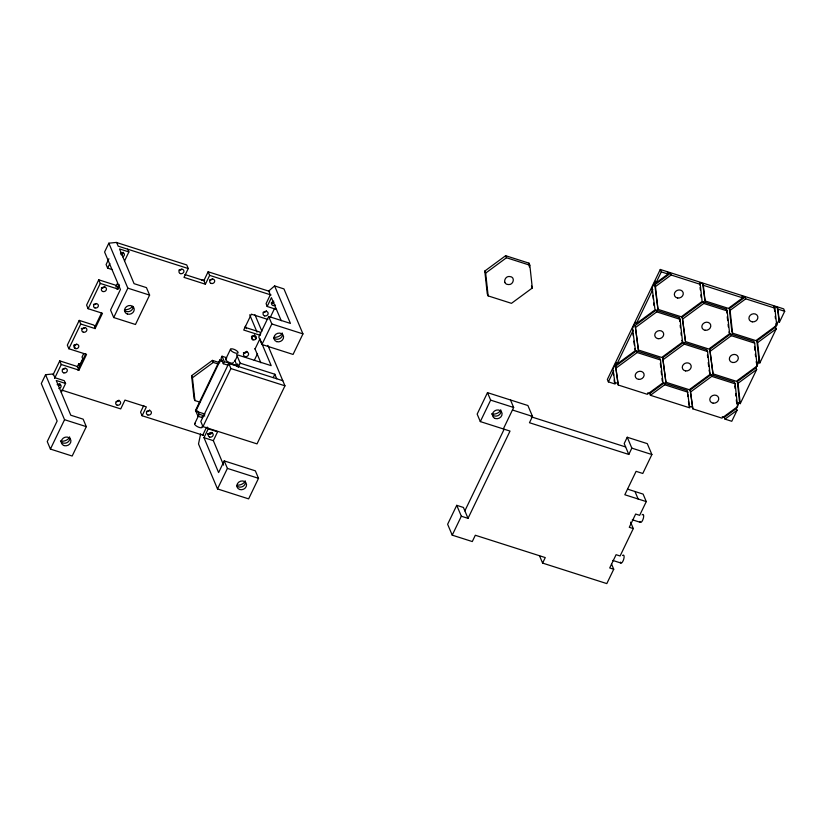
<?xml version="1.0" encoding="UTF-8"?>
<svg xmlns="http://www.w3.org/2000/svg" width="826" height="826" viewBox="0 0 826 826"><rect width="100%" height="100%" fill="white"/><g stroke="black" fill="none" stroke-linecap="round" stroke-linejoin="round"><path stroke-width="1.24" d="M200.635 433.867L198.508 443.954L217.506 488.93L248.626 498.873L258.517 478.326L255.348 470.841L224.228 460.898L218.611 472.575L203.981 437.666L208.235 428.839L207.419 427.135M65.584 383.47L64.273 380.693L54.908 377.709L53.318 373.941L45.554 374.715L41.3 383.553L57.139 421.043L47.247 441.59L50.417 449.076L72.172 456.035L86.317 426.65L83.147 419.164L70.778 415.21L56.23 380.476L65.584 383.47L61.341 392.309M269.575 291.392L208.131 271.775L209.649 275.368L205.395 284.206L184.002 277.381L188.256 268.543L118.201 246.169L116.611 242.4L108.846 243.185L104.592 252.013L120.431 289.513L110.55 310.049L113.709 317.545L135.474 324.494L149.609 295.109L146.45 287.624L134.07 283.669L119.522 248.946L128.887 251.93L124.633 260.768M53.05 374.818L59.751 360.89L77.458 366.548L78.976 370.151L61.269 364.493L59.751 360.89M95.434 326.6L93.596 324.99L79.224 320.405L67.329 345.144L68.847 348.748L86.554 354.395L78.976 370.151M98.759 279.818L100.276 283.421L117.994 289.079L116.466 285.476L98.759 279.818L86.596 305.104L88.114 308.707L102.486 313.291L95.114 328.593L80.752 324.009L79.224 320.405M108.898 258.755L106.11 264.537L107.638 268.14L112.357 269.648M54.568 378.422L61.269 364.493M68.847 348.748L80.752 324.009M88.114 308.707L100.276 283.421M107.638 268.14L109.858 263.515M101.453 313.188L94.608 327.395L95.114 328.593M77.272 366.93L78.862 363.616L79.595 365.34L82.755 358.773L82.032 357.049L83.663 353.642M115.816 286.839L117.447 283.432M77.902 370.131L85.708 353.92M116.91 289.079L119.14 284.443M117.994 289.079L119.563 285.796M50.417 449.076L64.552 419.701L45.554 374.715M113.709 317.545L127.844 288.16L108.846 243.185M143.765 405.514L140.575 412.143L142.103 415.746L203.547 435.374M205.395 284.206L203.877 280.603L208.131 271.775M142.103 415.746L146.357 406.908L124.963 400.083L120.71 408.911L61.723 390.079M204.962 414.084L195.824 411.172L195.514 410.419L219.809 359.94L222.008 360.642M226.654 357.72L222.039 356.243L221.027 358.329L223.309 363.708L227.924 365.175M195.824 411.172L220.119 360.683L219.809 359.94M202.628 417.75L198.013 416.273L199.014 414.187L198.034 411.875M223.309 363.708L224.311 361.623L222.039 356.243M194.668 423.738L198.901 414.931M225.725 359.176L230.495 349.274M282.802 380.714L228.75 363.45L200.811 421.508L202.969 426.619L257.02 443.882L284.96 385.814L267.861 345.351M202.969 426.619L230.908 368.561L228.75 363.45M234.77 361.396L237.258 356.223L236.577 354.602L271.196 365.66L259.942 339.011M202.762 435.116L206.479 427.383M236.639 365.99L237.651 363.884L238.105 364.968M276.524 309.461L267.159 306.467L271.413 297.639L281.253 320.725M238.177 367.384L240.201 363.182L237.258 356.223M274.593 285.92L290.432 323.41L268.667 316.461L258.786 337.008L261.945 344.494L293.065 354.437L302.956 333.89L283.948 288.914L274.593 285.92L268.749 290.989L270.339 294.758L266.096 303.586L267.159 306.467M255.038 348.995L259.901 338.897M270.195 317.504L274.666 308.212M223.578 465.1L213.345 440.661L217.599 431.822L208.235 428.839M254.243 360.456L257.505 353.693M261.945 344.494L271.837 323.957L268.667 316.461M217.506 488.93L227.398 468.394L224.228 460.898M273.21 377.606L274.831 374.24L240.201 363.182M539.44 555.599L542.61 563.095L606.811 583.6L613.728 569.238L609.712 567.958L616.093 554.7L620.099 555.981L633.294 528.578L629.278 527.298L635.659 514.04L639.665 515.321L646.273 501.599L624.828 494.753L636.092 471.336L642.783 473.474L651.89 454.537L647.285 443.645L627.233 437.243L631.838 448.136L628.803 454.445L529.466 422.726L532.502 416.418L527.897 405.525L487.485 392.649L477.16 414.105L480.319 421.59L510.024 431.079L468.022 518.356L461.342 516.219L456.737 505.326L463.427 507.463L468.022 518.356M480.319 421.59L490.644 400.135L487.485 392.649M456.737 505.326L447.63 524.262L452.225 535.155L472.286 541.557L475.322 535.248L545.263 557.581L542.61 563.095M452.225 535.155L461.342 516.219M503.333 428.942L513.658 407.486L510.499 400.001M464.862 510.86L504.097 429.334M774.664 311.309L774.127 306.415L777.214 307.406L779.383 322.336L784.7 311.288L783.688 308.883L660.284 269.472L607.358 379.464L608.37 381.87L615.122 384.028L612.964 369.098L616.124 362.531L616.846 364.245L635.473 350.534L632.53 328.438L635.69 321.861L636.412 323.585L655.039 309.874L652.096 287.778L655.255 281.201L655.978 282.926L668.058 274.036L667.325 272.312L670.413 273.292L671.146 275.017L700.252 284.32L702.121 301.449L681.285 316.792L657.961 309.347L654.75 284.836L670.413 273.292M608.37 381.87L613.687 370.822M616.846 364.245L633.253 330.163M636.412 323.585L652.819 289.492M655.978 282.926L661.296 271.878L660.284 269.472M627.233 437.243L624.198 443.552L628.803 454.445M737.442 404.977L738.558 402.665M756.946 364.452L759.166 359.826M774.767 327.406L776.44 323.937M722.223 416.738L724.288 417.398L736.358 408.509L739.518 401.932L737.298 381.56L755.924 367.849L759.084 361.272L756.864 340.901L775.49 327.179L778.66 320.612M736.358 408.509L737.091 410.233L731.774 421.281L725.011 419.123L724.288 417.398M739.518 401.932L740.251 403.656L756.657 369.563L755.924 367.849M759.084 361.272L759.817 362.996L776.223 328.903L775.49 327.179M199.84 402.138L194.926 400.569L194.058 398.524L191.58 375.727L212.416 360.384L219.788 362.738M194.926 400.569L192.437 377.771L213.284 362.428L218.188 363.998M484.79 271.052L505.636 255.699L528.96 263.153L529.827 265.198L532.305 287.995L511.47 303.338L488.145 295.894L487.278 293.85L484.79 271.052L485.657 273.096L488.145 295.894M485.657 273.096L506.493 257.743L529.827 265.198M657.961 309.347L655.483 286.56L671.146 275.017M635.184 325.496L656.02 310.153L679.344 317.597L680.077 319.321L682.555 342.119L661.719 357.462L638.395 350.007L635.184 325.496L638.395 350.007M635.917 327.22L656.753 311.877L680.077 319.321M615.618 366.155L636.454 350.813L659.778 358.257L660.511 359.981L662.989 382.779L647.326 394.312L618.22 385.019L615.618 366.155L618.22 385.019M682.266 317.07L703.102 301.727L726.426 309.182L727.159 310.906L729.637 333.694L708.801 349.037L685.477 341.592L682.266 317.07L685.477 341.592M616.351 367.88L637.187 352.537L660.511 359.981M682.999 318.795L703.835 303.452L727.159 310.906M745.011 297.123L729.348 308.656L731.836 331.453L732.569 333.167L755.883 340.622L776.729 325.279L774.86 308.139L745.744 298.847L745.011 297.123L741.924 296.131L742.657 297.856L728.367 308.377L705.053 300.932L702.616 283.576L699.529 282.595L699.798 285.042M662.7 357.741L683.536 342.398L706.86 349.842L707.593 351.566L710.071 374.354L689.235 389.707L665.911 382.252L662.7 357.741L665.911 382.252M663.433 359.465L684.269 344.112L707.593 351.566M732.569 333.167L730.081 310.38L745.744 298.847M649.69 393.579L663.97 383.058L687.294 390.502L689.731 407.848L650.413 395.293L649.69 393.579L647.625 392.918M709.782 349.315L730.618 333.972L753.942 341.417L754.675 343.141L757.153 365.939L736.317 381.282L712.993 373.837L709.782 349.315L712.993 373.837M650.413 395.293L664.703 384.782L688.027 392.226M710.515 351.04L731.351 335.697L754.675 343.141M690.216 389.975L711.052 374.632L734.376 382.087L735.109 383.811L737.587 406.599L721.924 418.132L692.818 408.839L690.216 389.975L692.818 408.839M690.949 391.7L711.785 376.357L735.109 383.811M759.817 362.996L757.597 342.625L776.223 328.903M740.251 403.656L738.031 383.285L756.657 369.563M725.011 419.123L737.091 410.233M508.248 284.547C502.105 284.34 504.676 275.626 509.714 276.534C515.63 276.679 513.504 285.228 508.506 284.547M661.296 271.878L668.058 274.036M702.616 283.576L703.339 285.3L742.657 297.856M777.214 307.406L777.947 309.13L784.7 311.288M617.487 383.295L614.399 382.304L614.141 379.908M688.998 406.134L692.085 407.115M116.683 242.565L186.738 264.94L188.256 268.543M209.649 275.368L271.093 294.996M184.859 274.531L203.877 280.603M267.892 319.455L251.362 314.179L243.732 330.039L260.262 335.315M271.837 323.957L302.956 333.89M490.644 400.135L513.658 407.486M512.45 410.006L532.502 416.418M631.838 448.136L651.89 454.537M531.211 416.8L625.633 446.959M127.844 288.16L149.609 295.109M244.568 327.189L259.922 332.083L260.686 333.89M627.719 489.188L643.113 494.103L646.273 501.599M235.906 365.082L238.28 365.835M224.311 361.623L237.01 365.681L234.739 360.301M220.119 360.683L222.328 361.385M230.908 368.561L284.96 385.814M632.313 519.771L640.48 522.383M195.514 410.419L197.713 411.131M199.014 414.187L204.786 416.036M612.747 560.431L620.915 563.043M203.981 437.666L213.345 440.661M227.398 468.394L258.517 478.326M64.552 419.701L86.317 426.65M127.565 249.163L128.887 251.93M774.127 306.415L774.86 308.139M775.996 323.555L776.729 325.279M756.864 340.901L757.597 342.625M757.153 365.939L756.151 361.685M729.348 308.656L730.081 310.38M730.618 333.972L731.351 335.697M728.914 331.969L729.637 333.694M699.529 282.595L700.252 284.32M737.298 381.56L738.031 383.285M703.102 301.727L703.835 303.452M711.052 374.632L711.785 376.357M710.071 374.354L709.069 370.1M683.536 342.398L684.269 344.112M681.832 340.395L682.555 342.119M654.75 284.836L655.483 286.56M656.02 310.153L656.753 311.877M663.97 383.058L664.703 384.782M636.454 350.813L637.187 352.537M634.75 348.809L635.473 350.534M634.977 491.511L638.147 498.997M531.448 285.951L532.305 287.995M630.579 522.156L633.294 528.578M505.636 255.699L506.493 257.743M611.467 563.89L613.728 569.238M254.924 314.716L261.894 331.216M249.72 314.809L257.02 332.104M274.831 374.24L276.741 378.783M254.294 335.377L255.812 338.98M252.952 339.837A2.457 2.137 -22.9 0 1 252.549 336.12A2.457 2.137 -22.9 0 1 256.349 337.338A2.457 2.137 -22.9 0 1 252.952 339.837L251.434 336.234A2.457 2.137 -22.9 0 0 254.625 334.86M245.446 326.291L246.447 328.645M254.904 348.665L260.871 362.8M212.416 360.384L213.284 362.428M191.58 375.727L192.437 377.771M195.731 410.894L198.013 416.273M81.526 360.683L82.249 362.397M75.414 348.593A2.457 2.137 -22.9 0 1 75.001 344.876A2.457 2.137 -22.9 0 1 78.811 346.094A2.457 2.137 -22.9 0 1 75.414 348.593L73.886 344.989A2.457 2.137 -22.9 0 0 76.746 344.132M777.947 309.13L779.383 322.336M775.191 316.213L775.459 318.66M754.499 346.486L754.912 350.286M755.325 354.086L755.604 356.615M726.426 309.182L726.839 312.982M727.252 316.771L727.675 320.571M728.088 324.37L728.356 326.91M734.789 385.887L735.068 388.416M735.625 393.475L735.894 396.015M736.307 399.815L736.73 403.615M703.339 285.3L705.053 300.932M700.066 287.489L700.334 289.936M700.861 294.83L701.129 297.277M707.417 354.901L707.686 357.441M708.243 362.5L708.656 366.3M679.344 317.597L679.757 321.397M680.17 325.196L680.448 327.726M681.006 332.795L681.274 335.325M687.686 394.105L687.955 396.511M688.471 401.322L688.863 404.926M652.096 287.778L652.509 291.599M652.922 295.419L653.345 299.239M653.758 303.059L654.037 305.599M660.335 363.326L660.748 367.126M661.161 370.926L661.574 374.725M661.987 378.525L662.266 381.054M633.077 333.528L633.356 336.079M633.914 341.169L634.327 344.989M613.357 372.702L613.615 375.097M528.96 263.153L529.373 266.953M78.862 363.616L79.131 366.021M504.831 282.316L504.81 282.275M500.329 410.904A8.229 7.155 -22.9 0 1 492.771 414.156M500.701 409.799A4.935 4.295 -22.9 0 1 497.871 415.685A4.935 4.295 -22.9 0 1 491.625 413.692M642.101 514.846A4.192 1.456 -72.3 0 1 643.351 518.305A4.192 1.456 -72.3 0 1 640.16 522.063L640.057 521.795A4.192 1.456 -72.3 0 1 639.974 521.464M622.536 555.506A4.192 1.456 -72.3 0 1 623.785 558.965A4.192 1.456 -72.3 0 1 620.594 562.723L620.481 562.454A4.192 1.456 -72.3 0 1 620.409 562.124M118.913 400.125A2.54 2.21 -22.9 0 1 116.229 401.663M149.661 409.944A2.54 2.21 -22.9 0 1 146.357 411.369M181.854 269.121A2.54 2.21 -22.9 0 1 178.901 270.009M212.612 278.94A2.54 2.21 -22.9 0 1 209.649 279.828M246.881 351.38A2.612 2.272 -22.9 0 1 243.536 352.95M266.447 310.721A2.612 2.272 -22.9 0 1 263.102 312.28M96.312 303.472A2.457 2.137 -22.9 0 1 93.452 304.329M84.851 327.581A2.612 2.272 -22.9 0 1 81.258 328.345M65.285 368.241A2.612 2.272 -22.9 0 1 62.27 369.263M104.747 286.364A2.612 2.272 -22.9 0 1 101.402 287.933M210.94 432.411A2.457 2.137 -22.9 0 1 207.749 433.784M273.705 302.254A2.612 2.272 -22.9 0 1 271.341 303.359M60.257 384.937A2.612 2.272 -22.9 0 1 59.678 385.298M59.038 385.515A2.612 2.272 -22.9 0 1 58.367 385.577A2.54 2.21 -22.9 0 0 59.926 383.77M122.465 254.542A2.457 2.137 -22.9 0 1 121.216 254.759M201.606 280.448A4.192 1.476 25.7 0 1 204.631 280.541M202.556 416.923A4.192 1.476 25.7 0 1 202.04 416.655M202.05 426.443A4.192 1.476 25.7 0 1 199.634 427.538A4.192 1.476 25.7 0 1 194.771 424.45L194.657 424.192A4.192 1.476 25.7 0 1 195.204 423.335M233.262 362.16A4.192 1.476 25.7 0 1 230.444 362.903A4.192 1.476 25.7 0 1 225.839 359.899L225.725 359.63A4.192 1.476 25.7 0 1 225.839 359.011M226.025 358.866A4.192 1.476 25.7 0 1 226.592 358.721M246.695 351.38A2.54 2.21 -22.9 0 1 243.391 352.795M273.778 302.698A2.54 2.21 -22.9 0 1 271.31 302.553M275.492 305.083A2.54 2.21 -22.9 0 1 271.702 304.391A2.54 2.21 -22.9 0 1 273.798 301.16M281.821 334.055A8.229 7.155 -22.9 0 1 274.253 337.307M282.182 332.95A4.935 4.295 -22.9 0 1 279.931 338.546A4.935 4.295 -22.9 0 1 273.705 337.803M123.219 252.229A2.54 2.21 -22.9 0 1 120.999 254.305M120.451 253.097A2.54 2.21 -22.9 0 1 124.106 253.541A2.54 2.21 -22.9 0 1 122.785 256.834M132.47 306.456A8.229 7.155 -22.9 0 1 124.902 309.709M133.12 306.436A4.935 4.295 -22.9 0 1 130.002 311.237A4.935 4.295 -22.9 0 1 124.354 310.194M212.024 432.339A2.54 2.21 -22.9 0 1 207.532 433.691M244.795 481.919A8.229 7.155 -22.9 0 1 237.238 485.161M245.167 480.804A4.935 4.295 -22.9 0 1 242.906 486.411A4.935 4.295 -22.9 0 1 236.68 485.657M57.159 384.637A2.54 2.21 -22.9 0 1 60.948 385.329A2.54 2.21 -22.9 0 1 58.852 388.561M69.167 437.997A8.229 7.155 -22.9 0 1 61.609 441.239M69.539 436.882A4.935 4.295 -22.9 0 1 66.71 442.777A4.935 4.295 -22.9 0 1 60.463 440.785M230.609 349.987L230.495 349.718A4.192 1.476 25.7 0 1 235.555 350.048A4.192 1.476 25.7 0 1 236.917 353.301A4.192 1.476 25.7 0 1 230.609 349.987M495.249 418.503A4.935 4.295 -22.9 0 0 502.084 413.475A4.935 4.295 -22.9 0 0 494.444 411.028A4.935 4.295 -22.9 0 0 495.249 418.503M117.127 405.143A2.54 2.21 -22.9 0 0 120.637 402.561A2.54 2.21 -22.9 0 0 116.703 401.302A2.54 2.21 -22.9 0 0 117.127 405.143M147.875 414.972A2.54 2.21 -22.9 0 0 151.395 412.38A2.54 2.21 -22.9 0 0 147.451 411.121A2.54 2.21 -22.9 0 0 147.875 414.972M211.167 283.432A2.54 2.21 -22.9 0 0 214.688 280.84A2.54 2.21 -22.9 0 0 210.754 279.58A2.54 2.21 -22.9 0 0 211.167 283.432M180.419 273.613A2.54 2.21 -22.9 0 0 183.94 271.021A2.54 2.21 -22.9 0 0 180.006 269.761A2.54 2.21 -22.9 0 0 180.419 273.613M245.054 356.553A2.612 2.272 -22.9 0 0 248.564 353.776A2.612 2.272 -22.9 0 0 244.455 352.63A2.612 2.272 -22.9 0 0 245.054 356.553M264.619 315.883A2.612 2.272 -22.9 0 0 268.13 313.116A2.612 2.272 -22.9 0 0 264.021 311.97A2.612 2.272 -22.9 0 0 264.619 315.883M83.364 332.197A2.612 2.272 -22.9 0 0 86.875 329.429A2.612 2.272 -22.9 0 0 82.765 328.283A2.612 2.272 -22.9 0 0 83.364 332.197M94.98 307.933A2.457 2.137 -22.9 0 0 98.377 305.434A2.457 2.137 -22.9 0 0 94.567 304.216A2.457 2.137 -22.9 0 0 94.98 307.933M63.798 372.856A2.612 2.272 -22.9 0 0 67.309 370.089A2.612 2.272 -22.9 0 0 63.199 368.943A2.612 2.272 -22.9 0 0 63.798 372.856M102.93 291.537A2.612 2.272 -22.9 0 0 106.44 288.77A2.612 2.272 -22.9 0 0 102.331 287.613A2.612 2.272 -22.9 0 0 102.93 291.537M276.741 341.644A4.935 4.295 -22.9 0 0 283.566 336.626A4.935 4.295 -22.9 0 0 275.925 334.179A4.935 4.295 -22.9 0 0 276.741 341.644M127.39 314.045A4.935 4.295 -22.9 0 0 134.215 309.017A4.935 4.295 -22.9 0 0 126.574 306.58A4.935 4.295 -22.9 0 0 127.39 314.045M209.68 437.057A2.54 2.21 -22.9 0 0 213.191 434.466A2.54 2.21 -22.9 0 0 209.257 433.206A2.54 2.21 -22.9 0 0 209.68 437.057M239.716 489.508A4.935 4.295 -22.9 0 0 246.54 484.48A4.935 4.295 -22.9 0 0 238.9 482.033A4.935 4.295 -22.9 0 0 239.716 489.508M64.087 445.586A4.935 4.295 -22.9 0 0 70.922 440.557A4.935 4.295 -22.9 0 0 63.282 438.121A4.935 4.295 -22.9 0 0 64.087 445.586M732.714 362.511A4.564 3.965 -22.9 0 0 738.155 357.008A4.564 3.965 -22.9 0 0 730.638 355.944A4.564 3.965 -22.9 0 0 732.714 362.511M752.279 321.841A4.564 3.965 -22.9 0 0 757.721 316.348A4.564 3.965 -22.9 0 0 750.204 315.284A4.564 3.965 -22.9 0 0 752.279 321.841M713.148 403.171A4.564 3.965 -22.9 0 0 718.579 397.678A4.564 3.965 -22.9 0 0 711.072 396.614A4.564 3.965 -22.9 0 0 713.148 403.171M705.197 330.266A4.564 3.965 -22.9 0 0 710.639 324.773A4.564 3.965 -22.9 0 0 703.122 323.709A4.564 3.965 -22.9 0 0 705.197 330.266M685.632 370.926A4.564 3.965 -22.9 0 0 691.063 365.433A4.564 3.965 -22.9 0 0 683.556 364.369A4.564 3.965 -22.9 0 0 685.632 370.926M658.115 338.681A4.564 3.965 -22.9 0 0 663.546 333.188A4.564 3.965 -22.9 0 0 656.04 332.124A4.564 3.965 -22.9 0 0 658.115 338.681M638.55 379.351A4.564 3.965 -22.9 0 0 643.981 373.848A4.564 3.965 -22.9 0 0 636.474 372.784A4.564 3.965 -22.9 0 0 638.55 379.351M677.681 298.021A4.564 3.965 -22.9 0 0 683.123 292.528A4.564 3.965 -22.9 0 0 675.606 291.464A4.564 3.965 -22.9 0 0 677.681 298.021"/></g></svg>
